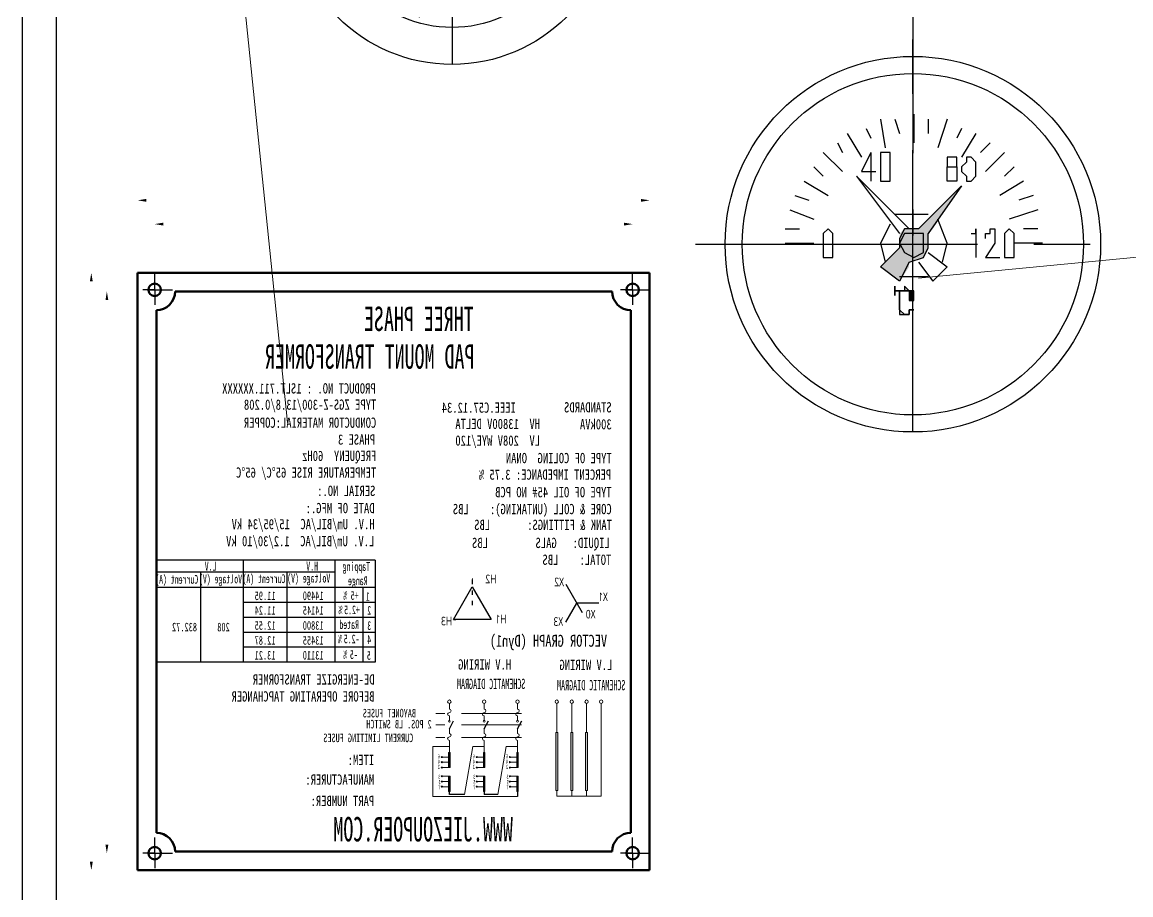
# Model space of a CAD drawing. Header units: millimetres. Extents: x 70841 to 133731, y -170061 to -164340.
# Drawn here: x 100267.2 to 100592, y -166027 to -165771.4 of the extents above; entities that cross this region are included whole.
import ezdxf
from ezdxf.enums import TextEntityAlignment as Align

# ---------------------------------------------------------------- set-up
doc = ezdxf.new("R2010")
doc.units = ezdxf.units.MM
doc.header["$LTSCALE"] = 13
for name, pattern in [('2 虚线', [5.75, 4.5, -1.25]), ('ACAD_ISO03W100', [1.18, 0.47, -0.71]), ('ACAD_ISO04W100', [30, 24, -3, 0, -3]), ('CENTER', [50.8, 31.75, -6.35, 6.35, -6.35]), ('CENTERX2', [101.6, 63.5, -12.7, 12.7, -12.7]), ('HIDDEN', [9.525, 6.35, -3.175])]:
    doc.linetypes.add(name, pattern=pattern)
doc.layers.get('0').update_dxf_attribs({"color": 1, "linetype": 'CENTER'})
for name, color, linetype in [('1', 4, 'Continuous'), ('2', 3, 'Continuous'), ('2细线层', 4, 'Continuous'), ('4', 2, 'HIDDEN'), ('HYJ1', 6, 'ACAD_ISO04W100'), ('HYJ3', 4, 'Continuous'), ('粗实线', 4, 'Continuous')]:
    doc.layers.add(name, color=color, linetype=linetype)
for name, color, linetype, lineweight in [('2-0.13', 3, 'Continuous', 13), ('标注、文本', 3, 'Continuous', 25), ('铁心', 3, 'Continuous', 0)]:
    doc.layers.add(name, color=color, linetype=linetype, lineweight=lineweight)
doc.styles.add('11', font='')
doc.styles.add('Note Text (ANSI)', font='arial.ttf')
doc.styles.get("Standard").update_dxf_attribs({"font": 'gbenor.shx', "bigfont": 'gbcbig.shx'})
doc.styles.add('宋体', font='', dxfattribs={"width": 0.6})
doc.styles.get('11').set_extended_font_data('FangSong_GB2312')
doc.styles.get('宋体').set_extended_font_data('Microsoft YaHei')
doc.dimstyles.new('1$0', dxfattribs={"dimtxt": 3.5, "dimasz": 2.5, "dimexe": 1.5, "dimexo": 0, "dimgap": 0.5, "dimtad": 1, "dimtoh": 1, "dimdec": 1, "dimtxsty": 'Standard', "dimcen": 2.5, "dimclrd": 3, "dimclre": 3, "dimclrt": 3, "dimadec": 1, "dimazin": 0, "dimtfac": 1, "dimtdec": 1, "dimtmove": 0, "dimatfit": 2, "dimfxl": 1.5, "dimarcsym": 0})

# ---------------------------------------------------------------- blocks, each defined once
blk = doc.blocks.new('fgffg')
blk.add_hatch(color=256).paths.add_polyline_path([(26283.31, -83546.9, -0.054749), (26292.71, -83543.48), (26285.61, -83523.98, 0.757864), (26285.61, -83651.96), (26292.71, -83632.46, -0.054749), (26283.31, -83629.04), (26277.93, -83643.83, -0.201943), (26245.7, -83608.66), (26260.9, -83604.58, -0.054749), (26258.31, -83594.93), (26243.11, -83599, -0.342707), (26277.93, -83532.12)])
for p, q in [((26292.71, -83543.48), (26285.61, -83523.98)), ((26283.31, -83546.9), (26277.93, -83532.12)), ((26258.31, -83594.93), (26243.11, -83599)), ((26260.9, -83604.58), (26245.7, -83608.66)), ((26283.31, -83629.04), (26277.93, -83643.83)), ((26292.71, -83632.46), (26285.61, -83651.96))]:
    blk.add_line(p, q)
for radius, start, end in [(66.46, 105.68564, 254.31436), (61.46, 114.66607, 190.33393), (45.8, 103.73251, 116.26749), (45.8, 188.73251, 201.26749), (61.46, 199.66607, 245.33393), (45.8, 243.73251, 256.26749)]:
    blk.add_arc((26303.58, -83587.97), radius, start, end)
blk = doc.blocks.new('A$C6F763E90')
at = {"layer": '1', "color": 1, "linetype": 'CENTERX2', "lineweight": -3, "ltscale": 0.1}
for p, q in [((90.55, 181.1), (90.55, 0)), ((48.82, 132.28), (60.44, 120.66)), ((132.28, 132.28), (120.66, 120.66)), ((0, 90.55), (181.1, 90.55)), ((48.82, 48.82), (60.44, 60.44)), ((132.28, 48.82), (120.66, 60.44))]:
    blk.add_line(p, q, dxfattribs=at)
blk.add_circle((90.55, 90.55), 50.8, dxfattribs=at)
at = {"layer": '2细线层'}
for centre, radius in [((90.55, 90.55), 90.55), ((90.55, 90.55), 69.85), ((54.63, 126.47), 6.5), ((126.47, 126.47), 6.5), ((90.55, 90.55), 21.1), ((54.63, 54.63), 6.5), ((126.47, 54.63), 6.5)]:
    blk.add_circle(centre, radius, dxfattribs=at)
blk.add_blockref('fgffg', (-26213.03, 83678.52), dxfattribs=at)
at = {"layer": '2细线层', "style": 'Note Text (ANSI)'}
for s, p in [('MAX', (64.32, 121.01)), ('+20%%DC', (46.49, 67.91)), ('MIN', (70.94, 50.41))]:
    blk.add_text(s, height=10, dxfattribs=at).set_placement(p)
blk = doc.blocks.new('*D1566')
at = {"layer": '2', "color": 3, "lineweight": -2, "transparency": 16777216}
for p, q in [((101979.04, -168240.67), (101989.69, -168240.67)), ((101988.19, -168402.68), (101988.19, -168243.17)), ((101977.35, -168405.18), (101989.69, -168405.18))]:
    blk.add_line(p, q, dxfattribs=at)
at = {"layer": '2', "color": 3, "transparency": 16777216}
for points in [[(101987.77, -168243.17), (101988.6, -168243.17), (101988.19, -168240.67)], [(101987.77, -168402.68), (101988.6, -168402.68), (101988.19, -168405.18)]]:
    blk.add_solid(points, dxfattribs=at)
at = {"layer": 'Defpoints', "color": 0, "transparency": 16777216}
for p in [(101979.04, -168240.67), (101988.19, -168240.67), (101977.35, -168405.18)]:
    blk.add_point(p, dxfattribs=at)
at = {"layer": '2', "color": 3, "transparency": 16777216, "insert": (101985.94, -168322.92), "char_height": 3.5, "attachment_point": 5, "rotation": 90}
blk.add_mtext('160', dxfattribs=at)
blk = doc.blocks.new('*D1569')
at = {"layer": '2', "color": 3, "lineweight": -2, "transparency": 16777216}
for p, q in [((101979.17, -168235.18), (101994.25, -168235.18)), ((101992.75, -168237.68), (101992.75, -168407.68)), ((101979.17, -168410.18), (101994.25, -168410.18))]:
    blk.add_line(p, q, dxfattribs=at)
at = {"layer": '2', "color": 3, "transparency": 16777216}
for points in [[(101992.33, -168237.68), (101993.17, -168237.68), (101992.75, -168235.18)], [(101992.33, -168407.68), (101993.17, -168407.68), (101992.75, -168410.18)]]:
    blk.add_solid(points, dxfattribs=at)
at = {"layer": 'Defpoints', "color": 0, "transparency": 16777216}
for p in [(101979.17, -168235.18), (101979.17, -168410.18), (101992.75, -168410.18)]:
    blk.add_point(p, dxfattribs=at)
at = {"layer": '2', "color": 3, "transparency": 16777216, "insert": (101990.5, -168322.68), "char_height": 3.5, "attachment_point": 5, "rotation": 90}
blk.add_mtext('175', dxfattribs=at)
blk = doc.blocks.new('*D1567')
at = {"layer": '2', "color": 3, "lineweight": -2, "transparency": 16777216}
for p, q in [((101834.17, -168235.54), (101834.17, -168219.43)), ((101836.67, -168220.93), (101971.67, -168220.93)), ((101974.17, -168235.54), (101974.17, -168219.43))]:
    blk.add_line(p, q, dxfattribs=at)
at = {"layer": '2', "color": 3, "transparency": 16777216}
for points in [[(101836.67, -168220.52), (101836.67, -168221.35), (101834.17, -168220.93)], [(101971.67, -168220.52), (101971.67, -168221.35), (101974.17, -168220.93)]]:
    blk.add_solid(points, dxfattribs=at)
at = {"layer": 'Defpoints', "color": 0, "transparency": 16777216}
for p in [(101974.17, -168220.93), (101834.17, -168235.54), (101974.17, -168235.54)]:
    blk.add_point(p, dxfattribs=at)
at = {"layer": '2', "color": 3, "transparency": 16777216, "insert": (101904.17, -168218.68), "char_height": 3.5, "attachment_point": 5}
blk.add_mtext('140', dxfattribs=at)
blk = doc.blocks.new('*D1568')
at = {"layer": '2', "color": 3, "lineweight": -2, "transparency": 16777216}
for p, q in [((101829.18, -168235.18), (101829.18, -168212.47)), ((101831.68, -168213.97), (101976.67, -168213.97)), ((101979.17, -168235.18), (101979.17, -168212.47))]:
    blk.add_line(p, q, dxfattribs=at)
at = {"layer": '2', "color": 3, "transparency": 16777216}
for points in [[(101831.68, -168213.56), (101831.68, -168214.39), (101829.18, -168213.97)], [(101976.67, -168213.56), (101976.67, -168214.39), (101979.17, -168213.97)]]:
    blk.add_solid(points, dxfattribs=at)
at = {"layer": 'Defpoints', "color": 0, "transparency": 16777216}
for p in [(101979.17, -168213.97), (101829.18, -168235.18), (101979.17, -168235.18)]:
    blk.add_point(p, dxfattribs=at)
at = {"layer": '2', "color": 3, "transparency": 16777216, "insert": (101904.18, -168211.72), "char_height": 3.5, "attachment_point": 5}
blk.add_mtext('150', dxfattribs=at)
blk = doc.blocks.new('12565565')
at = {"layer": '铁心'}
h = blk.add_hatch(color=256, dxfattribs=at)
h.dxf.hatch_style = 1
h.paths.add_polyline_path([(101847.33, -168369.79), (101847.95, -168369.79), (101847.95, -168386.78), (101847.33, -168386.78)])
h = blk.add_hatch(color=256, dxfattribs=at)
h.dxf.hatch_style = 1
h.paths.add_polyline_path([(101851.69, -168369.79), (101852.31, -168369.79), (101852.31, -168386.78), (101851.69, -168386.78)])
h = blk.add_hatch(color=256, dxfattribs=at)
h.dxf.hatch_style = 1
h.paths.add_polyline_path([(101856.08, -168369.79), (101856.7, -168369.79), (101856.7, -168386.78), (101856.08, -168386.78)])
h = blk.add_hatch(color=256, dxfattribs=at)
h.dxf.hatch_style = 1
h.paths.add_polyline_path([(101868.13, -168375.65), (101867.66, -168375.65), (101868.13, -168380.11)])
h.paths.add_polyline_path([(101867.66, -168375.65), (101868.13, -168380.11), (101867.66, -168380.11)])
h = blk.add_hatch(color=256, dxfattribs=at)
h.dxf.hatch_style = 1
h.paths.add_polyline_path([(101868.01, -168375.65), (101867.78, -168375.65), (101868.01, -168380.11)])
h.paths.add_polyline_path([(101867.78, -168375.65), (101868.01, -168380.11), (101867.78, -168380.11)])
h = blk.add_hatch(color=256, dxfattribs=at)
h.dxf.hatch_style = 1
h.paths.add_polyline_path([(101877.89, -168375.65), (101877.41, -168375.65), (101877.89, -168380.11)])
h.paths.add_polyline_path([(101877.41, -168375.65), (101877.89, -168380.11), (101877.41, -168380.11)])
h = blk.add_hatch(color=256, dxfattribs=at)
h.dxf.hatch_style = 1
h.paths.add_polyline_path([(101877.77, -168375.65), (101877.53, -168375.65), (101877.77, -168380.11)])
h.paths.add_polyline_path([(101877.53, -168375.65), (101877.77, -168380.11), (101877.53, -168380.11)])
h = blk.add_hatch(color=256, dxfattribs=at)
h.dxf.hatch_style = 1
h.paths.add_polyline_path([(101888.09, -168375.65), (101887.62, -168375.65), (101888.09, -168380.11)])
h.paths.add_polyline_path([(101887.62, -168375.65), (101888.09, -168380.11), (101887.62, -168380.11)])
h = blk.add_hatch(color=256, dxfattribs=at)
h.dxf.hatch_style = 1
h.paths.add_polyline_path([(101887.97, -168375.65), (101887.73, -168375.65), (101887.97, -168380.11)])
h.paths.add_polyline_path([(101887.73, -168375.65), (101887.97, -168380.11), (101887.73, -168380.11)])
h = blk.add_hatch(color=256, dxfattribs=at)
h.dxf.hatch_style = 1
h.paths.add_polyline_path([(101868.13, -168382.61), (101867.66, -168382.61), (101868.13, -168387.07)])
h.paths.add_polyline_path([(101867.66, -168382.61), (101868.13, -168387.07), (101867.66, -168387.07)])
h = blk.add_hatch(color=256, dxfattribs=at)
h.dxf.hatch_style = 1
h.paths.add_polyline_path([(101868.01, -168382.61), (101867.78, -168382.61), (101868.01, -168387.07)])
h.paths.add_polyline_path([(101867.78, -168382.61), (101868.01, -168387.07), (101867.78, -168387.07)])
h = blk.add_hatch(color=256, dxfattribs=at)
h.dxf.hatch_style = 1
h.paths.add_polyline_path([(101877.89, -168382.61), (101877.41, -168382.61), (101877.89, -168387.07)])
h.paths.add_polyline_path([(101877.41, -168382.61), (101877.89, -168387.07), (101877.41, -168387.07)])
h = blk.add_hatch(color=256, dxfattribs=at)
h.dxf.hatch_style = 1
h.paths.add_polyline_path([(101877.77, -168382.61), (101877.53, -168382.61), (101877.77, -168387.07)])
h.paths.add_polyline_path([(101877.53, -168382.61), (101877.77, -168387.07), (101877.53, -168387.07)])
h = blk.add_hatch(color=256, dxfattribs=at)
h.dxf.hatch_style = 1
h.paths.add_polyline_path([(101888.09, -168382.61), (101887.62, -168382.61), (101888.09, -168387.07)])
h.paths.add_polyline_path([(101887.62, -168382.61), (101888.09, -168387.07), (101887.62, -168387.07)])
h = blk.add_hatch(color=256, dxfattribs=at)
h.dxf.hatch_style = 1
h.paths.add_polyline_path([(101887.97, -168382.61), (101887.73, -168382.61), (101887.97, -168387.07)])
h.paths.add_polyline_path([(101887.73, -168382.61), (101887.97, -168387.07), (101887.73, -168387.07)])
at = {"layer": '2'}
for points in [[(101881.12, -168324.4, 0, 0.385, 0), (101881.12, -168325.17, 0.385, 0.385, 0)], [(101853.72, -168326.35, 0, 0.385, 0), (101853.34, -168327.02, 0.385, 0.385, 0)], [(101881.12, -168327.13, 0, 0.385, 0), (101881.51, -168327.8, 0.385, 0.385, 0)], [(101844.09, -168331.91, 0, 0.385, 0), (101844.86, -168331.91, 0.385, 0.385, 0)], [(101853.72, -168337.48, 0, 0.385, 0), (101853.34, -168336.81, 0.385, 0.385, 0)], [(101875.56, -168336.77, 0, 0.385, 0), (101875.95, -168336.1, 0.385, 0.385, 0)]]:
    blk.add_lwpolyline(points, format="xyseb", dxfattribs=at)
for points in [[(101853.72, -168326.35), (101848.91, -168334.7)], [(101844.09, -168331.91), (101850.51, -168331.91)], [(101853.72, -168337.48), (101850.51, -168331.91)]]:
    blk.add_lwpolyline(points, dxfattribs=at)
blk.add_lwpolyline([(101881.12, -168327.13), (101875.56, -168336.77), (101886.68, -168336.77)], close=True, dxfattribs=at)
at = {"layer": '2', "linetype": 'ACAD_ISO03W100', "ltscale": 0.2}
blk.add_lwpolyline([(101881.12, -168325.17), (101881.12, -168333.56)], dxfattribs=at)
at = {"layer": '2', "linetype": 'Continuous'}
blk.add_lwpolyline([(101886.68, -168336.77), (101885.91, -168336.77)], dxfattribs=at)
at = {"layer": '2-0.13'}
for p, q in [((101949.99, -168322.87), (101962.61, -168322.87)), ((101843.38, -168361.3), (101843.38, -168388.48)), ((101843.38, -168388.48), (101856.39, -168388.48))]:
    blk.add_line(p, q, dxfattribs=at)
for centre, radius in [((101843.38, -168360.8), 0.499), ((101847.64, -168360.8), 0.499), ((101852, -168360.8), 0.499), ((101856.39, -168360.8), 0.499), ((101867.89, -168360.8), 0.499), ((101877.65, -168360.8), 0.499), ((101887.85, -168360.8), 0.499), ((101867.89, -168366.53), 0.249), ((101877.65, -168366.53), 0.249), ((101887.85, -168366.53), 0.249)]:
    blk.add_circle(centre, radius, dxfattribs=at)
for centre, start, end in [((101867.89, -168363.48), 90, 270), ((101877.65, -168363.48), 90, 270), ((101887.85, -168363.48), 90, 270), ((101867.89, -168364.48), 270, 90), ((101877.65, -168364.48), 270, 90), ((101887.85, -168364.48), 270, 90), ((101867.89, -168370.62), 90, 270), ((101877.65, -168370.62), 90, 270), ((101887.85, -168370.62), 90, 270), ((101867.89, -168371.62), 270, 90), ((101877.65, -168371.62), 270, 90), ((101887.85, -168371.62), 270, 90)]:
    blk.add_arc(centre, 0.499, start, end, dxfattribs=at)
at = {"layer": 'HYJ1', "color": 1, "linetype": 'CENTERX2'}
for p, q in [((101834.17, -168240.18), (101834.17, -168235.54)), ((101974.17, -168240.18), (101974.17, -168235.54)), ((101834.17, -168240.18), (101828.93, -168240.18)), ((101836, -168240.18), (101834.17, -168240.18)), ((101834.17, -168240.18), (101837.67, -168240.18)), ((101834.17, -168240.18), (101834.17, -168244.58)), ((101834.17, -168240.18), (101834.17, -168242.01)), ((101974.17, -168240.18), (101968.93, -168240.18)), ((101976, -168240.18), (101974.17, -168240.18)), ((101974.17, -168240.18), (101977.67, -168240.18)), ((101974.17, -168240.18), (101974.17, -168244.58)), ((101974.17, -168240.18), (101974.17, -168242.01)), ((101834.17, -168405.18), (101834.17, -168400.54)), ((101974.17, -168405.18), (101974.17, -168400.54)), ((101834.17, -168405.18), (101828.93, -168405.18)), ((101836, -168405.18), (101834.17, -168405.18)), ((101834.17, -168405.18), (101837.67, -168405.18)), ((101834.17, -168405.18), (101834.17, -168409.58)), ((101834.17, -168405.18), (101834.17, -168407.01)), ((101974.17, -168405.18), (101968.93, -168405.18)), ((101976, -168405.18), (101974.17, -168405.18)), ((101974.17, -168405.18), (101977.67, -168405.18)), ((101974.17, -168405.18), (101974.17, -168409.58)), ((101974.17, -168405.18), (101974.17, -168407.01))]:
    blk.add_line(p, q, dxfattribs=at)
at = {"layer": 'HYJ3', "linetype": 'ByBlock', "lineweight": 50}
for p, q in [((101979.17, -168235.18), (101829.18, -168235.18)), ((101829.18, -168235.18), (101829.18, -168410.18)), ((101979.17, -168410.18), (101979.17, -168235.18)), ((101968.2, -168240.67), (101840.15, -168240.67)), ((101834.66, -168246.15), (101834.66, -168399.21)), ((101973.69, -168399.21), (101973.69, -168246.15)), ((101840.15, -168404.69), (101968.2, -168404.69)), ((101979.17, -168410.18), (101829.18, -168410.18))]:
    blk.add_line(p, q, dxfattribs=at)
for centre in [(101834.17, -168240.18), (101974.17, -168240.18), (101834.17, -168405.18), (101974.17, -168405.18)]:
    blk.add_circle(centre, 1.83, dxfattribs=at)
for centre, start, end in [((101834.66, -168240.67), 270, 0), ((101973.69, -168240.67), 180, 270), ((101834.66, -168404.69), 0, 90), ((101973.69, -168404.69), 90, 180)]:
    blk.add_arc(centre, 5.49, start, end, dxfattribs=at)
at = {"layer": '标注、文本', "color": 0}
for p, q in [((101909.6, -168319.36), (101909.6, -168349.25)), ((101909.6, -168319.36), (101909.6, -168349.25)), ((101909.6, -168319.36), (101973.69, -168319.36)), ((101921.39, -168319.36), (101921.39, -168349.25)), ((101948.27, -168319.36), (101948.27, -168349.25)), ((101973.69, -168319.36), (101973.69, -168353.63)), ((101921.39, -168322.87), (101945, -168322.87)), ((101935.44, -168322.87), (101935.44, -168349.25)), ((101939.39, -168322.87), (101973.69, -168322.87)), ((101960.76, -168322.87), (101960.76, -168349.25)), ((101909.6, -168327.35), (101973.69, -168327.35)), ((101913.23, -168327.35), (101913.23, -168349.25)), ((101909.6, -168331.73), (101948.27, -168331.73)), ((101909.6, -168336.11), (101948.27, -168336.11)), ((101909.6, -168340.49), (101948.27, -168340.49)), ((101909.6, -168344.87), (101948.27, -168344.87)), ((101909.6, -168349.25), (101973.69, -168349.25))]:
    blk.add_line(p, q, dxfattribs=at)
at = {"layer": '标注、文本'}
for p, q in [((101867.89, -168368.7), (101866.64, -168366.42)), ((101877.65, -168368.7), (101876.4, -168366.42)), ((101887.85, -168368.7), (101886.6, -168366.42)), ((101867.89, -168387.07), (101867.89, -168388.61)), ((101873.66, -168387.94), (101877.65, -168387.94)), ((101877.65, -168387.09), (101877.65, -168387.94)), ((101883.41, -168387.94), (101887.85, -168387.94)), ((101887.85, -168387.94), (101887.85, -168387.07))]:
    blk.add_line(p, q, dxfattribs=at)
at = {"layer": '标注、文本', "color": 2, "linetype": '2 虚线', "lineweight": 9, "ltscale": 0.3}
for p, q in [((101866.71, -168364.24), (101891.83, -168364.24)), ((101866.71, -168367.53), (101891.83, -168367.53)), ((101866.71, -168371.28), (101891.83, -168371.28))]:
    blk.add_line(p, q, dxfattribs=at)
at = {"layer": '铁心'}
for p, q in [((101847.64, -168361.3), (101847.64, -168369.79)), ((101852, -168361.3), (101852, -168369.79)), ((101856.39, -168361.3), (101856.39, -168369.79)), ((101871.23, -168373.95), (101867.89, -168373.95)), ((101873.66, -168387.94), (101871.23, -168373.95)), ((101880.99, -168373.95), (101877.64, -168373.95)), ((101883.41, -168387.94), (101880.99, -168373.95)), ((101887.85, -168373.95), (101892.65, -168373.95)), ((101892.65, -168373.95), (101892.65, -168388.61)), ((101847.64, -168388.48), (101847.64, -168386.78)), ((101852, -168388.48), (101852, -168386.78)), ((101856.39, -168388.48), (101856.39, -168386.78)), ((101877.65, -168387.94), (101873.66, -168387.94)), ((101887.85, -168387.94), (101883.41, -168387.94))]:
    blk.add_line(p, q, dxfattribs=at)
for points in [[(101867.89, -168362.98), (101867.89, -168361.3)], [(101877.65, -168362.98), (101877.65, -168361.3)], [(101887.85, -168362.98), (101887.85, -168361.3)], [(101867.89, -168366.28), (101867.89, -168364.98)], [(101877.65, -168366.28), (101877.65, -168364.98)], [(101887.85, -168366.28), (101887.85, -168364.98)], [(101867.89, -168370.12), (101867.89, -168368.7)], [(101877.65, -168370.12), (101877.65, -168368.7)], [(101887.85, -168370.12), (101887.85, -168368.7)], [(101867.89, -168375.65), (101867.89, -168372.12)], [(101877.65, -168375.65), (101877.65, -168372.12)], [(101887.85, -168375.65), (101887.85, -168372.12)], [(101868.13, -168375.65), (101867.66, -168375.65), (101868.13, -168380.11), (101868.13, -168375.65)], [(101868.01, -168375.65), (101867.78, -168375.65), (101868.01, -168380.11), (101868.01, -168375.65)], [(101867.89, -168375.65), (101867.89, -168380.11)], [(101877.89, -168375.65), (101877.41, -168375.65), (101877.89, -168380.11), (101877.89, -168375.65)], [(101877.77, -168375.65), (101877.53, -168375.65), (101877.77, -168380.11), (101877.77, -168375.65)], [(101877.65, -168375.65), (101877.65, -168380.11)], [(101888.09, -168375.65), (101887.62, -168375.65), (101888.09, -168380.11), (101888.09, -168375.65)], [(101887.97, -168375.65), (101887.73, -168375.65), (101887.97, -168380.11), (101887.97, -168375.65)], [(101887.85, -168375.65), (101887.85, -168380.11)], [(101867.89, -168377), (101869.94, -168377)], [(101867.89, -168378.55), (101869.94, -168378.55)], [(101867.89, -168380.11), (101869.94, -168380.11)], [(101877.65, -168377), (101879.69, -168377)], [(101877.65, -168378.55), (101879.69, -168378.55)], [(101877.65, -168380.11), (101879.69, -168380.11)], [(101887.85, -168377), (101889.92, -168377)], [(101887.85, -168378.55), (101889.92, -168378.55)], [(101887.85, -168380.11), (101889.92, -168380.11)], [(101868.13, -168382.61), (101867.66, -168382.61), (101868.13, -168387.07), (101868.13, -168382.61)], [(101868.01, -168382.61), (101867.78, -168382.61), (101868.01, -168387.07), (101868.01, -168382.61)], [(101867.89, -168387.07), (101867.89, -168382.61)], [(101867.89, -168382.61), (101869.94, -168382.61)], [(101877.89, -168382.61), (101877.41, -168382.61), (101877.89, -168387.07), (101877.89, -168382.61)], [(101877.77, -168382.61), (101877.53, -168382.61), (101877.77, -168387.07), (101877.77, -168382.61)], [(101877.65, -168387.07), (101877.65, -168382.61)], [(101877.65, -168382.61), (101879.69, -168382.61)], [(101888.09, -168382.61), (101887.62, -168382.61), (101888.09, -168387.07), (101888.09, -168382.61)], [(101887.97, -168382.61), (101887.73, -168382.61), (101887.97, -168387.07), (101887.97, -168382.61)], [(101887.85, -168387.07), (101887.85, -168382.61)], [(101887.85, -168382.61), (101889.92, -168382.61)], [(101867.89, -168384.17), (101869.94, -168384.17)], [(101867.89, -168385.72), (101869.94, -168385.72)], [(101877.65, -168384.17), (101879.69, -168384.17)], [(101877.65, -168385.72), (101879.69, -168385.72)], [(101887.85, -168384.17), (101889.92, -168384.17)], [(101887.85, -168385.72), (101889.92, -168385.72)], [(101892.65, -168388.61), (101892.65, -168388.61), (101867.89, -168388.61)]]:
    blk.add_lwpolyline(points, dxfattribs=at)
for points in [[(101847.95, -168386.78), (101847.33, -168386.78), (101847.33, -168369.79), (101847.95, -168369.79)], [(101852.31, -168386.78), (101851.69, -168386.78), (101851.69, -168369.79), (101852.31, -168369.79)], [(101856.7, -168386.78), (101856.08, -168386.78), (101856.08, -168369.79), (101856.7, -168369.79)], [(101867.66, -168375.65), (101868.13, -168380.11), (101867.66, -168380.11), (101867.66, -168375.65)], [(101867.78, -168375.65), (101868.01, -168380.11), (101867.78, -168380.11), (101867.78, -168375.65)], [(101877.41, -168375.65), (101877.89, -168380.11), (101877.41, -168380.11), (101877.41, -168375.65)], [(101877.53, -168375.65), (101877.77, -168380.11), (101877.53, -168380.11), (101877.53, -168375.65)], [(101887.62, -168375.65), (101888.09, -168380.11), (101887.62, -168380.11), (101887.62, -168375.65)], [(101887.73, -168375.65), (101887.97, -168380.11), (101887.73, -168380.11), (101887.73, -168375.65)], [(101867.66, -168382.61), (101868.13, -168387.07), (101867.66, -168387.07), (101867.66, -168382.61)], [(101867.78, -168382.61), (101868.01, -168387.07), (101867.78, -168387.07), (101867.78, -168382.61)], [(101877.41, -168382.61), (101877.89, -168387.07), (101877.41, -168387.07), (101877.41, -168382.61)], [(101877.53, -168382.61), (101877.77, -168387.07), (101877.53, -168387.07), (101877.53, -168382.61)], [(101887.62, -168382.61), (101888.09, -168387.07), (101887.62, -168387.07), (101887.62, -168382.61)], [(101887.73, -168382.61), (101887.97, -168387.07), (101887.73, -168387.07), (101887.73, -168382.61)]]:
    blk.add_lwpolyline(points, close=True, dxfattribs=at)
for centre in [(101870.09, -168377.02), (101879.82, -168377.02), (101890.05, -168377.02), (101870.09, -168378.51), (101870.09, -168380.08), (101879.82, -168378.51), (101879.82, -168380.08), (101890.05, -168378.51), (101890.05, -168380.08), (101870.09, -168382.62), (101879.82, -168382.62), (101890.05, -168382.62), (101870.09, -168384.19), (101870.09, -168385.68), (101879.82, -168384.19), (101879.82, -168385.68), (101890.05, -168384.19), (101890.05, -168385.68)]:
    blk.add_circle(centre, 0.154, dxfattribs=at)
at = {"layer": '2', "style": '宋体', "width": 0.76}
for s, p in [('X2', (101854.25, -168326.97)), ('H2', (101874.06, -168326.1)), ('X1', (101841.41, -168331.33)), ('X0', (101845.01, -168336.42)), ('X3', (101854.49, -168338.57)), ('H1', (101871.13, -168337.86)), ('H3', (101887.05, -168338.42))]:
    blk.add_text(s, height=2.5, dxfattribs=at).set_placement(p)
at = {"layer": '2-0.13', "style": '11'}
for s, height, width, p in [('PRODUCT NO. : 1SLT.711.XXXXXX', 3, 0.76, (101909.44, -168270.54)), ('STANDARDS', 3, 0.76, (101840.28, -168276.08)), ('TYPE ZGS-Z-300/13.8/0.208', 3, 0.76, (101909.26, -168275.29)), ('IEEE.C57.12.34', 3, 0.76, (101868.38, -168276.17)), ('300kVA', 3, 0.76, (101840.29, -168281.04)), ('HV  13800V DELTA', 3, 0.76, (101861.28, -168280.93)), ('CONDUCTOR MATERIAL:COPPER', 3, 0.76, (101909.26, -168280.58)), ('LV  208V WYE/120', 3, 0.76, (101861.28, -168285.81)), ('PHASE 3', 3, 0.76, (101909.62, -168285.51)), ('TYPE OF COLING  ONAN', 3, 0.76, (101840.28, -168290.95)), ('FREQUENY  60Hz', 3, 0.76, (101909.26, -168290.29)), ('TEMPERATURE RISE 65°C/ 65°C', 3, 0.76, (101909.26, -168295.19)), ('PERCENT IMPEDANCE: 3.75 %%%', 3, 0.76, (101840.44, -168295.79)), ('TYPE OF OIL 45# NO PCB', 3, 0.76, (101840.31, -168300.93)), ('SERIAL NO.:', 3, 0.76, (101909.51, -168300.55)), ('CORE & COLL (UNTAKING):    LBS', 3, 0.76, (101840.28, -168305.89)), ('DATE OF MFG.:', 3, 0.76, (101909.77, -168305.59)), ('TANK & FITTINGS:       LBS', 3, 0.76, (101840.21, -168310.51)), ('H.V. Um/BIL/AC  15/95/34 kV', 3, 0.76, (101909.76, -168310.28)), ('LIQUID:   GALS         LBS', 3, 0.76, (101840.88, -168315.79)), ('L.V. Um/BIL/AC  1.2/30/10 kV', 3, 0.76, (101909.83, -168315.26)), ('TOTAL:    LBS', 3, 0.76, (101840.4, -168320.73)), ('Tapping ', 2.556, 0.55, (101911.08, -168322.49)), ('H.V', 2.556, 0.55, (101926.34, -168322.38)), ('L.V', 2.556, 0.55, (101956.07, -168322.38)), ('Range', 2.556, 0.55, (101911.79, -168326.67)), ('Voltage (V)', 2.5558, 0.55, (101922.74, -168325.9)), ('Current (A)', 2.5558, 0.55, (101935.84, -168326.05)), ('Voltage (V)', 2.5558, 0.55, (101948.58, -168326.13)), ('Current (A)', 2.5558, 0.55, (101961.41, -168326.25)), ('1      ', 2.556, 0.55, (101911.18, -168331.24)), ('+5', 2.556, 0.55, (101914.48, -168330.95)), ('%', 2.56, 0.55, (101917.75, -168330.95)), ('14490', 2.556, 0.7, (101924.71, -168331.03)), ('11.95', 2.556, 0.7, (101938.81, -168331.03)), ('2   ', 2.556, 0.55, (101910.77, -168335.32)), ('+2.5', 2.556, 0.55, (101914.08, -168335.16)), ('%', 2.56, 0.55, (101919.17, -168335.16)), ('14145', 2.556, 0.7, (101924.71, -168335.33)), ('11.24', 2.556, 0.7, (101938.81, -168335.33)), ('3', 2.56, 0.55, (101910.75, -168339.77)), ('Rated', 2.556, 0.55, (101914.32, -168339.48)), ('13800', 2.556, 0.7, (101924.71, -168339.73)), ('12.55', 2.556, 0.7, (101938.81, -168339.73)), ('208', 2.556, 0.7, (101952.19, -168340.2)), ('832.72', 2.556, 0.7, (101961.79, -168340.2)), ('VECTOR GRAPH (Dyn1)', 3.5, 0.76, (101841.63, -168344.71)), ('-2.5', 2.556, 0.55, (101914.18, -168343.68)), ('%', 2.56, 0.55, (101919.32, -168343.68)), ('4', 2.56, 0.55, (101910.77, -168343.89)), ('13455', 2.556, 0.7, (101924.71, -168344.11)), ('12.87', 2.556, 0.7, (101938.81, -168344.11)), ('5', 2.56, 0.55, (101910.86, -168348.52)), ('-5', 2.556, 0.55, (101914.69, -168348.26)), ('%', 2.56, 0.55, (101917.75, -168348.26)), ('13110', 2.556, 0.7, (101924.71, -168348.45)), ('13.21', 2.556, 0.7, (101938.81, -168348.45)), ('L.V WIRING ', 3, 0.76, (101840.09, -168351.51)), ('H.V WIRING ', 3, 0.76, (101869.75, -168351.38)), ('SCHEMATIC DIAGRAM ', 3, 0.55, (101865.57, -168357.09)), ('DE-ENERGIZE TRANSFORMER', 3, 0.76, (101909.77, -168355.77)), ('SCHEMATIC DIAGRAM ', 3, 0.55, (101836.26, -168357.45)), ('BEFORE OPERATING TAPCHANGER', 3, 0.76, (101909.77, -168360.75)), ('2 POS. LB SWITCH', 2.5, 0.67, (101893.03, -168368.62)), ('ITEM:', 3, 0.76, (101909.88, -168379.36)), ('MANUFACTURER:', 3, 0.76, (101909.88, -168385.1)), ('PART NUMBER:', 3, 0.76, (101909.88, -168391.35))]:
    blk.add_text(s, height=height, dxfattribs=dict(at, width=width)).set_placement(p)
at = {"layer": '2-0.13', "style": '11', "width": 0.67}
for s, p in [('BAYONET FUSES', (101913.19, -168365.4)), ('CURRENT LIMITING FUSES', (101924.75, -168372.64))]:
    blk.add_text(s, height=2.5, dxfattribs=at).set_placement(p, align=Align.RIGHT)
at = {"layer": '4', "color": 4, "style": '11', "width": 0.6}
for s, p in [('THREE PHASE ', (101880.72, -168252.24)), (' PAD MOUNT TRANSFORMER', (101877.59, -168263.29)), ('WWW.JIEZOUPOER.COM', (101869.24, -168401.72))]:
    blk.add_text(s, height=7.1563, dxfattribs=at).set_placement(p)
at = {"layer": '铁心', "style": '11', "width": 0.55}
for s, p in [('6', (101870.66, -168377.42)), ('6', (101880.4, -168377.42)), ('6', (101890.62, -168377.42)), ('4', (101870.61, -168379)), ('2', (101870.68, -168380.49)), ('4', (101880.35, -168379)), ('2', (101880.41, -168380.49)), ('4', (101890.57, -168379)), ('2', (101890.63, -168380.49)), ('3', (101870.54, -168383.4)), ('3', (101880.27, -168383.4)), ('3', (101890.5, -168383.4)), ('5', (101870.49, -168384.98)), ('7', (101870.52, -168386.46)), ('5', (101880.23, -168384.98)), ('7', (101880.25, -168386.46)), ('5', (101890.45, -168384.98)), ('7', (101890.47, -168386.46))]:
    blk.add_text(s, height=1.25, dxfattribs=at).set_placement(p)
at = {"layer": '2'}
for base, p1, p2, picture, middle in [((101979.17, -168213.97), (101829.18, -168235.18), (101979.17, -168235.18), '*D1568', (101904.18, -168211.72)), ((101974.17, -168220.93), (101834.17, -168235.54), (101974.17, -168235.54), '*D1567', (101904.17, -168218.68))]:
    dim = blk.add_linear_dim(base=base, p1=p1, p2=p2, dimstyle='1$0', dxfattribs=at)
    dim.commit()
    dim.dimension.update_dxf_attribs({"geometry": picture, "text_midpoint": middle})
for base, p1, p2, text, picture, middle in [((101992.75, -168410.18), (101979.17, -168235.18), (101979.17, -168410.18), '175', '*D1569', (101990.5, -168322.68)), ((101988.19, -168240.67), (101977.35, -168405.18), (101979.04, -168240.67), '160', '*D1566', (101985.94, -168322.92))]:
    dim = blk.add_linear_dim(base=base, p1=p1, p2=p2, angle=90, text=text, dimstyle='1$0', dxfattribs=at)
    dim.commit()
    dim.dimension.update_dxf_attribs({"geometry": picture, "text_midpoint": middle})

msp = doc.modelspace()

# ---------------------------------------------------------------- hatches: boundary and pattern name
at = {"layer": '粗实线', "lineweight": 30}
h = msp.add_hatch(color=256, dxfattribs=at)
h.dxf.hatch_style = 2
h.paths.add_polyline_path([(100542.388, -165819.366), (100529.815, -165831.939), (100534.006, -165831.939)])
h = msp.add_hatch(color=256, dxfattribs=at)
h.dxf.hatch_style = 2
h.paths.add_polyline_path([(100525.624, -165831.939), (100524.227, -165833.336), (100532.609, -165833.336)])
h = msp.add_hatch(color=256, dxfattribs=at)
h.dxf.hatch_style = 2
h.paths.add_polyline_path([(100524.227, -165833.336), (100524.227, -165834.733), (100532.609, -165834.733)])
h = msp.add_hatch(color=256, dxfattribs=at)
h.dxf.hatch_style = 2
h.paths.add_polyline_path([(100524.227, -165833.336), (100532.609, -165833.336), (100532.609, -165834.733)])
h = msp.add_hatch(color=256, dxfattribs=at)
h.dxf.hatch_style = 2
h.paths.add_polyline_path([(100525.624, -165831.939), (100534.006, -165831.939), (100532.609, -165833.336)])
h = msp.add_hatch(color=256, dxfattribs=at)
h.dxf.hatch_style = 2
h.paths.add_polyline_path([(100524.227, -165834.733), (100524.227, -165837.527), (100532.609, -165837.527)])
h = msp.add_hatch(color=256, dxfattribs=at)
h.dxf.hatch_style = 2
h.paths.add_polyline_path([(100524.227, -165834.733), (100532.609, -165834.733), (100532.609, -165837.527)])
h = msp.add_hatch(color=256, dxfattribs=at)
h.dxf.hatch_style = 2
h.paths.add_polyline_path([(100524.227, -165837.527), (100521.433, -165840.321), (100531.212, -165840.321)])
h = msp.add_hatch(color=256, dxfattribs=at)
h.dxf.hatch_style = 2
h.paths.add_polyline_path([(100524.227, -165837.527), (100532.609, -165837.527), (100531.212, -165840.321)])
h = msp.add_hatch(color=256, dxfattribs=at)
h.dxf.hatch_style = 2
h.paths.add_polyline_path([(100520.036, -165841.718), (100518.639, -165843.115), (100527.021, -165843.115)])
h = msp.add_hatch(color=256, dxfattribs=at)
h.dxf.hatch_style = 2
h.paths.add_polyline_path([(100518.639, -165843.115), (100527.021, -165843.115), (100524.227, -165847.306)])
h = msp.add_hatch(color=256, dxfattribs=at)
h.dxf.hatch_style = 2
h.paths.add_polyline_path([(100521.433, -165840.321), (100520.036, -165841.718), (100527.021, -165841.718)])
h = msp.add_hatch(color=256, dxfattribs=at)
h.dxf.hatch_style = 2
h.paths.add_polyline_path([(100520.036, -165841.718), (100527.021, -165841.718), (100527.021, -165843.115)])
h = msp.add_hatch(color=256, dxfattribs=at)
h.dxf.hatch_style = 2
h.paths.add_polyline_path([(100521.433, -165840.321), (100531.212, -165840.321), (100527.021, -165841.718)])
h = msp.add_hatch(color=256, dxfattribs=at)
h.dxf.hatch_style = 2
h.paths.add_polyline_path([(100525.624, -165848.703), (100525.624, -165850.1), (100524.227, -165850.1), (100524.227, -165851.497), (100524.227, -165852.894), (100524.227, -165854.291), (100524.227, -165855.688), (100524.227, -165857.085), (100525.624, -165857.085), (100527.021, -165857.085), (100525.624, -165857.085), (100524.227, -165855.688), (100524.227, -165854.291), (100524.227, -165852.894), (100524.227, -165851.497), (100524.227, -165850.1), (100525.624, -165850.1), (100527.021, -165850.1)])
h = msp.add_hatch(color=256, dxfattribs=at)
h.dxf.hatch_style = 2
h.paths.add_polyline_path([(100522.83, -165850.1), (100522.83, -165851.497), (100522.83, -165850.1), (100524.227, -165850.1)])
h = msp.add_hatch(color=256, dxfattribs=at)
h.dxf.hatch_style = 2
h.paths.add_polyline_path([(100528.418, -165850.1), (100527.021, -165850.1), (100527.021, -165851.497), (100527.021, -165852.894), (100528.418, -165852.894)])
h = msp.add_hatch(color=256, dxfattribs=at)
h.dxf.hatch_style = 2
h.paths.add_polyline_path([(100528.418, -165855.688), (100527.021, -165855.688), (100527.021, -165857.085), (100525.624, -165857.085), (100527.021, -165857.085), (100527.021, -165855.688)])

# ---------------------------------------------------------------- linework, layer by layer
at = {"layer": '1', "color": 1, "linetype": 'CENTERX2', "lineweight": -3, "ltscale": 0.1}
for p, q in [((100528.122, -165595.156), (100528.122, -165833.947)), ((100528.122, -165891.437), (100528.122, -165776.457)), ((100464.485, -165836.447), (100586.129, -165836.447))]:
    msp.add_line(p, q, dxfattribs=at)
at = {"layer": '标注、文本'}
for p, q in [((100267.169, -165453.305), (100267.169, -166981.332)), ((100277.169, -165453.305), (100277.169, -166981.332))]:
    msp.add_line(p, q, dxfattribs=at)
at = {"layer": '标注、文本', "color": 4, "lineweight": 30}
for radius in [55, 50]:
    msp.add_circle((100528.122, -165836.447), radius, dxfattribs=at)
at = {"layer": '粗实线', "lineweight": 30}
for points in [[(100515.845, -165809.587), (100513.051, -165815.175), (100517.242, -165815.175)], [(100515.845, -165809.587), (100515.845, -165817.969)], [(100527.021, -165831.939), (100511.654, -165816.572), (100524.227, -165833.336)], [(100529.815, -165831.939), (100542.388, -165819.366), (100532.609, -165833.336)], [(100532.609, -165827.748), (100522.83, -165827.748)], [(100536.8, -165841.718), (100538.197, -165836.13), (100535.403, -165829.145)], [(100521.433, -165830.542), (100518.639, -165836.13), (100520.036, -165841.718)], [(100529.815, -165831.939), (100525.624, -165831.939), (100524.227, -165834.733), (100524.227, -165837.527)], [(100527.021, -165841.718), (100531.212, -165840.321), (100532.609, -165837.527), (100532.609, -165833.336)], [(100545.182, -165833.336), (100546.579, -165833.336), (100546.579, -165831.939), (100546.579, -165840.321)], [(100549.373, -165834.733), (100549.373, -165833.336), (100550.77, -165833.336), (100550.77, -165831.939), (100552.167, -165831.939), (100552.167, -165833.336), (100552.167, -165834.733), (100552.167, -165836.13), (100549.373, -165840.321), (100553.564, -165840.321)], [(100524.227, -165847.306), (100518.639, -165843.115)], [(100524.227, -165845.909), (100532.609, -165845.909)]]:
    msp.add_lwpolyline(points, dxfattribs=at)
for points in [[(100520.036, -165809.587), (100518.639, -165809.587), (100518.639, -165810.984), (100518.639, -165813.778), (100518.639, -165816.572), (100518.639, -165817.969), (100520.036, -165817.969), (100521.433, -165817.969), (100521.433, -165816.572), (100521.433, -165813.778), (100521.433, -165810.984), (100521.433, -165809.587)], [(100539.594, -165810.984), (100538.197, -165810.984), (100538.197, -165812.381), (100538.197, -165813.778), (100539.594, -165813.778), (100540.991, -165813.778), (100540.991, -165815.175), (100540.991, -165816.572), (100540.991, -165817.969), (100539.594, -165817.969), (100538.197, -165817.969), (100538.197, -165816.572), (100538.197, -165815.175), (100538.197, -165813.778), (100539.594, -165813.778), (100540.991, -165813.778), (100540.991, -165812.381), (100540.991, -165810.984)], [(100543.785, -165810.984), (100543.785, -165812.381), (100542.388, -165813.778), (100542.388, -165815.175), (100543.785, -165816.572), (100543.785, -165817.969), (100545.182, -165817.969), (100546.579, -165816.572), (100546.579, -165815.175), (100546.579, -165813.778), (100546.579, -165812.381), (100545.182, -165810.984)], [(100503.272, -165831.939), (100501.875, -165833.336), (100501.875, -165836.13), (100501.875, -165838.924), (100501.875, -165840.321), (100503.272, -165840.321), (100504.669, -165840.321), (100504.669, -165838.924), (100504.669, -165836.13), (100504.669, -165833.336)], [(100531.212, -165836.13), (100531.212, -165833.336), (100528.418, -165833.336), (100525.624, -165833.336), (100524.227, -165836.13), (100525.624, -165838.924), (100528.418, -165840.321), (100531.212, -165838.924)], [(100556.358, -165831.939), (100554.961, -165833.336), (100554.961, -165836.13), (100554.961, -165837.527), (100554.961, -165838.924), (100554.961, -165840.321), (100556.358, -165840.321), (100557.755, -165840.321), (100557.755, -165838.924), (100557.755, -165837.527), (100557.755, -165836.13), (100557.755, -165833.336)], [(100522.83, -165848.703), (100522.83, -165850.1), (100522.83, -165851.497), (100522.83, -165850.1)], [(100525.624, -165848.703), (100525.624, -165850.1), (100524.227, -165850.1), (100524.227, -165851.497), (100524.227, -165852.894), (100524.227, -165854.291), (100524.227, -165855.688), (100524.227, -165857.085), (100525.624, -165857.085), (100527.021, -165857.085), (100525.624, -165857.085), (100524.227, -165855.688), (100524.227, -165854.291), (100524.227, -165852.894), (100524.227, -165851.497), (100524.227, -165850.1), (100525.624, -165850.1), (100527.021, -165850.1)], [(100522.83, -165850.1), (100522.83, -165851.497), (100522.83, -165850.1), (100524.227, -165850.1)], [(100527.021, -165850.1), (100525.624, -165850.1)], [(100528.418, -165850.1), (100527.021, -165850.1), (100527.021, -165851.497), (100527.021, -165852.894), (100528.418, -165852.894)], [(100528.418, -165855.688), (100527.021, -165855.688), (100527.021, -165857.085), (100525.624, -165857.085), (100527.021, -165857.085), (100527.021, -165855.688)]]:
    msp.add_lwpolyline(points, close=True, dxfattribs=at)
for points in [[(100518.639, -165799.808), (100518.639, -165799.808), (100520.036, -165808.19), (100520.036, -165808.19)], [(100522.83, -165799.808), (100522.83, -165799.808), (100524.227, -165803.999), (100524.227, -165803.999)], [(100528.418, -165798.411), (100528.418, -165798.411), (100528.418, -165806.793), (100528.418, -165806.793)], [(100532.609, -165799.808), (100532.609, -165799.808), (100532.609, -165803.999), (100532.609, -165803.999)], [(100538.197, -165799.808), (100538.197, -165799.808), (100535.403, -165808.19), (100535.403, -165808.19)], [(100508.86, -165803.999), (100508.86, -165803.999), (100513.051, -165810.984), (100513.051, -165810.984)], [(100514.448, -165802.602), (100514.448, -165802.602), (100515.845, -165805.396), (100515.845, -165805.396)], [(100542.388, -165802.602), (100542.388, -165802.602), (100540.991, -165805.396), (100540.991, -165805.396)], [(100546.579, -165803.999), (100546.579, -165803.999), (100542.388, -165810.984), (100542.388, -165810.984)], [(100506.066, -165806.793), (100506.066, -165806.793), (100507.463, -165809.587), (100507.463, -165809.587)], [(100550.77, -165806.793), (100550.77, -165806.793), (100547.976, -165809.587), (100547.976, -165809.587)], [(100501.875, -165809.587), (100501.875, -165809.587), (100507.463, -165815.175), (100507.463, -165815.175)], [(100554.961, -165809.587), (100554.961, -165809.587), (100549.373, -165815.175), (100549.373, -165815.175)], [(100499.081, -165813.778), (100499.081, -165813.778), (100501.875, -165816.572), (100501.875, -165816.572)], [(100557.755, -165813.778), (100557.755, -165813.778), (100554.961, -165816.572), (100554.961, -165816.572)], [(100496.287, -165817.969), (100496.287, -165817.969), (100503.272, -165822.16), (100503.272, -165822.16)], [(100560.549, -165817.969), (100560.549, -165817.969), (100553.564, -165822.16), (100553.564, -165822.16)], [(100493.493, -165822.16), (100493.493, -165822.16), (100497.684, -165823.557), (100497.684, -165823.557)], [(100563.343, -165822.16), (100563.343, -165822.16), (100559.152, -165823.557), (100559.152, -165823.557)], [(100492.096, -165826.351), (100492.096, -165826.351), (100499.081, -165829.145), (100499.081, -165829.145)], [(100564.74, -165826.351), (100564.74, -165826.351), (100556.358, -165829.145), (100556.358, -165829.145)], [(100490.699, -165831.939), (100490.699, -165831.939), (100494.89, -165831.939), (100494.89, -165831.939)], [(100564.74, -165831.939), (100564.74, -165831.939), (100560.549, -165831.939), (100560.549, -165831.939)], [(100490.699, -165836.13), (100490.699, -165836.13), (100497.684, -165836.13), (100497.684, -165836.13)], [(100490.699, -165836.13), (100490.699, -165836.13), (100499.081, -165836.13), (100499.081, -165836.13)], [(100566.137, -165836.13), (100566.137, -165836.13), (100557.755, -165836.13), (100557.755, -165836.13)], [(100566.137, -165836.13), (100566.137, -165836.13), (100559.152, -165836.13), (100559.152, -165836.13)], [(100524.227, -165837.527), (100524.227, -165837.527), (100518.639, -165843.115), (100518.639, -165843.115)], [(100532.609, -165838.924), (100532.609, -165838.924), (100538.197, -165843.115), (100538.197, -165843.115)], [(100527.021, -165841.718), (100527.021, -165841.718), (100524.227, -165847.306), (100524.227, -165847.306)], [(100529.815, -165841.718), (100529.815, -165841.718), (100534.006, -165847.306), (100534.006, -165847.306)], [(100538.197, -165843.115), (100538.197, -165843.115), (100534.006, -165847.306), (100534.006, -165847.306)]]:
    msp.add_open_spline(points, degree=3, dxfattribs=at)
at = {"layer": '铁心'}
for points in [[(100344.877, -165888.646), (100279.079, -165248.034), (100279.079, -165248.034)], [(100529.815, -165846.39), (101181.577, -165783.78), (101181.577, -165783.78)]]:
    msp.add_lwpolyline(points, dxfattribs=at)

# ---------------------------------------------------------------- block references
at = {"layer": '标注、文本', "xscale": 0.5232026504706592, "yscale": 0.5232026504706592, "zscale": 0.5232026504695411}
msp.add_blockref('A$C6F763E90', (100345.732, -165783.805), dxfattribs=at)
at = {"layer": '标注、文本', "xscale": -1}
msp.add_blockref('12565565', (202280.174, 2390.367), dxfattribs=at)

doc.saveas('drawing.dxf')
